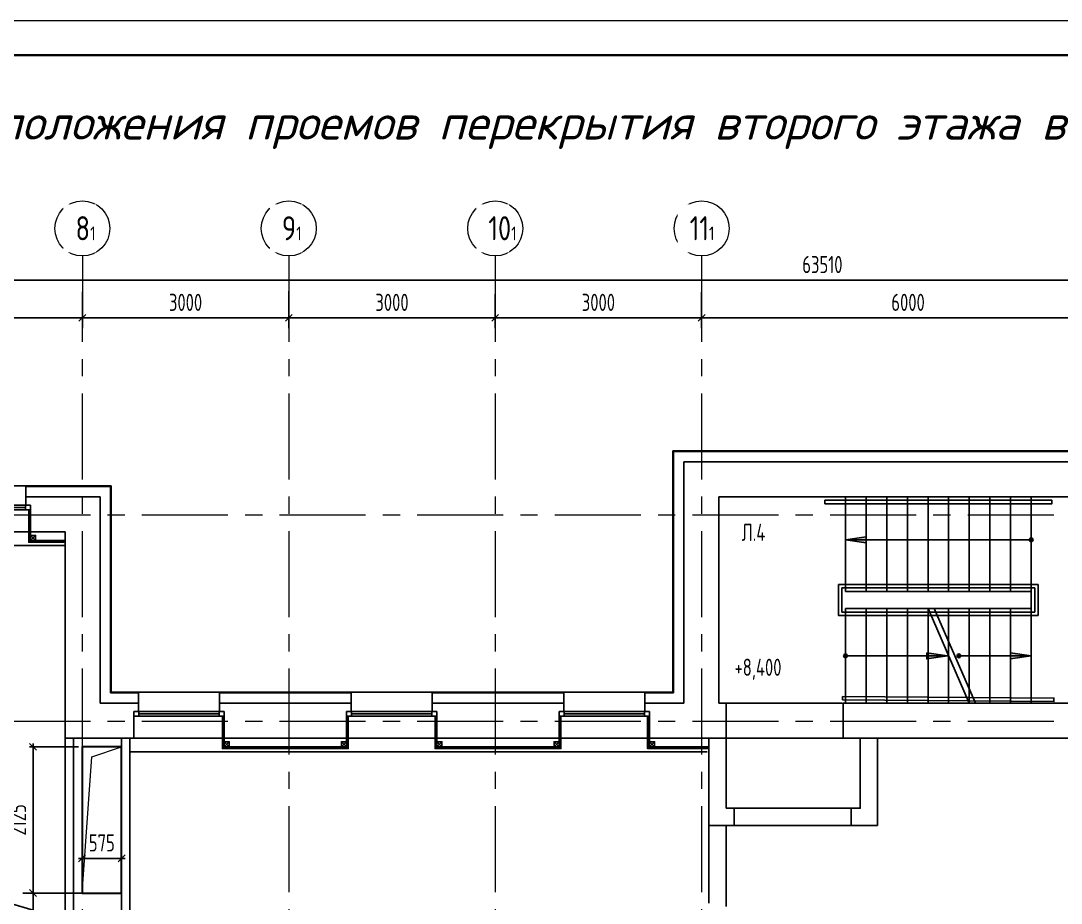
# Model space of a CAD drawing. Header units: millimetres. Extents: x 0 to 8967983, y -224399 to 13801.
# Drawn here: x 64121 to 79241, y 471 to 13301 of the extents above; entities that cross this region are included whole.
import ezdxf
from ezdxf import colors
from ezdxf.entities.mleader import LeaderData, LeaderLine
from ezdxf.math import Vec2, Vec3

# ---------------------------------------------------------------- set-up
doc = ezdxf.new("R2010")
doc.units = ezdxf.units.MM
doc.header["$LTSCALE"] = 10
doc.linetypes.add('CENTER', pattern=[2, 1.25, -0.25, 0.25, -0.25])
for name, color, linetype, lineweight in [('013', 7, 'Continuous', 13), ('АР_Оси', 142, 'Continuous', 9), ('АР_Оси размеры', 142, 'Continuous', 9)]:
    doc.layers.add(name, color=color, linetype=linetype, lineweight=lineweight)
for name, color, linetype in [('АР_новое окно', 160, 'Continuous'), ('Архитектура', 251, 'Continuous'), ('М_проемы ОВ нч', 210, 'Continuous')]:
    doc.layers.add(name, color=color, linetype=linetype)
doc.layers.get('0').off()
doc.layers.get('0').freeze()
doc.styles.add('10', font='isocpeui.ttf', dxfattribs={"height": 25})
doc.styles.add('GOST', font='isocpeur.TTF')
doc.styles.add('ISOCPEUR', font='isocpeur.TTF', dxfattribs={"width": 0.7})
doc.styles.add('ГОСТ 2.304', font='isocpeur.TTF', dxfattribs={"width": 0.7})
doc.dimstyles.new('СПДС', dxfattribs={"dimscale": 100, "dimtxt": 2.5, "dimasz": 1, "dimexe": 1.5, "dimexo": 0, "dimgap": 1, "dimtad": 1, "dimdec": 0, "dimrnd": 5, "dimtxsty": 'ГОСТ 2.304', "dimblk": 'OBLIQUE', "dimcen": 2.5, "dimdle": 1, "dimadec": 0, "dimazin": 2, "dimtfac": 0.75, "dimtdec": 0, "dimtmove": 1, "dimatfit": 3, "dimfxl": 1, "dimtolj": 1, "dimarcsym": 1})

# ---------------------------------------------------------------- blocks, each defined once
blk = doc.blocks.new('*U234')
h = blk.add_hatch(color=256)
h.dxf.hatch_style = 1
edge = h.paths.add_edge_path()
edge.add_arc((0, 0), 27.6, 359.64, 719.64)
h = blk.add_hatch(color=256)
h.dxf.hatch_style = 1
h.paths.add_polyline_path([(1182, -44), (1182, 44), (1482, 0)])
blk.add_line((1482, 0), (0, 0))
blk.add_lwpolyline([(1182, 44), (1182, -44), (1482, 0), (1182, 44)])
blk.add_circle((0, 0), 27.6)
blk = doc.blocks.new('*U113')
at = {"layer": 'АР_новое окно', "lineweight": 20}
for p, q in [((0, 1310), (-70, 1310)), ((0, 0), (-70, 0))]:
    blk.add_line(p, q, dxfattribs=at)
at = {"layer": 'АР_новое окно'}
for p, q in [((-70, 1310), (-70, 0)), ((-70, 0), (-70, 1310)), ((0, 1240), (-70, 1240)), ((-35, 1240), (-35, 70)), ((0, 1310), (0, 0)), ((0, 70), (-70, 70))]:
    blk.add_line(p, q, dxfattribs=at)
blk = doc.blocks.new('_Oblique')
at = {"color": 0, "linetype": 'ByBlock', "lineweight": -2}
blk.add_line((-0.5, -0.5), (0.5, 0.5), dxfattribs=at)
blk = doc.blocks.new('*D357')
at = {"layer": 'Defpoints', "color": 0, "ltscale": 100, "transparency": 16777216}
for p in [(62015, 9364), (65015, 9359), (65015, 8982)]:
    blk.add_point(p, dxfattribs=at)
at = {"layer": 'АР_Оси размеры', "color": 0, "lineweight": -2, "ltscale": 100, "transparency": 16777216}
for p, q in [((62015, 9364), (62015, 8832)), ((65015, 9359), (65015, 8832)), ((61915, 8982), (65115, 8982))]:
    blk.add_line(p, q, dxfattribs=at)
at = {"layer": 'АР_Оси размеры', "color": 0, "lineweight": -2, "ltscale": 100, "transparency": 16777216, "xscale": 100, "yscale": 100, "zscale": 100, "rotation": 180}
blk.add_blockref('_Oblique', (62015, 8982), dxfattribs=at)
at = {"layer": 'АР_Оси размеры', "color": 0, "lineweight": -2, "ltscale": 100, "transparency": 16777216, "xscale": 100, "yscale": 100, "zscale": 100}
blk.add_blockref('_Oblique', (65015, 8982), dxfattribs=at)
at = {"layer": 'АР_Оси размеры', "color": 0, "ltscale": 100, "transparency": 16777216, "insert": (63515, 9207), "char_height": 250, "attachment_point": 5, "style": 'ГОСТ 2.304'}
blk.add_mtext('\\A1;3000', dxfattribs=at)
blk = doc.blocks.new('*D358')
at = {"layer": 'Defpoints', "color": 0, "ltscale": 100, "transparency": 16777216}
for p in [(65015, 9359), (68015, 9370), (68015, 8982)]:
    blk.add_point(p, dxfattribs=at)
at = {"layer": 'АР_Оси размеры', "color": 0, "lineweight": -2, "ltscale": 100, "transparency": 16777216}
for p, q in [((65015, 9359), (65015, 8832)), ((68015, 9370), (68015, 8832)), ((64915, 8982), (68115, 8982))]:
    blk.add_line(p, q, dxfattribs=at)
at = {"layer": 'АР_Оси размеры', "color": 0, "lineweight": -2, "ltscale": 100, "transparency": 16777216, "xscale": 100, "yscale": 100, "zscale": 100, "rotation": 180}
blk.add_blockref('_Oblique', (65015, 8982), dxfattribs=at)
at = {"layer": 'АР_Оси размеры', "color": 0, "lineweight": -2, "ltscale": 100, "transparency": 16777216, "xscale": 100, "yscale": 100, "zscale": 100}
blk.add_blockref('_Oblique', (68015, 8982), dxfattribs=at)
at = {"layer": 'АР_Оси размеры', "color": 0, "ltscale": 100, "transparency": 16777216, "insert": (66515, 9207), "char_height": 250, "attachment_point": 5, "style": 'ГОСТ 2.304'}
blk.add_mtext('\\A1;3000', dxfattribs=at)
blk = doc.blocks.new('*D359')
at = {"layer": 'Defpoints', "color": 0, "ltscale": 100, "transparency": 16777216}
for p in [(68015, 9370), (71015, 9324), (71015, 8982)]:
    blk.add_point(p, dxfattribs=at)
at = {"layer": 'АР_Оси размеры', "color": 0, "lineweight": -2, "ltscale": 100, "transparency": 16777216}
for p, q in [((68015, 9370), (68015, 8832)), ((71015, 9324), (71015, 8832)), ((67915, 8982), (71115, 8982))]:
    blk.add_line(p, q, dxfattribs=at)
at = {"layer": 'АР_Оси размеры', "color": 0, "lineweight": -2, "ltscale": 100, "transparency": 16777216, "xscale": 100, "yscale": 100, "zscale": 100, "rotation": 180}
blk.add_blockref('_Oblique', (68015, 8982), dxfattribs=at)
at = {"layer": 'АР_Оси размеры', "color": 0, "lineweight": -2, "ltscale": 100, "transparency": 16777216, "xscale": 100, "yscale": 100, "zscale": 100}
blk.add_blockref('_Oblique', (71015, 8982), dxfattribs=at)
at = {"layer": 'АР_Оси размеры', "color": 0, "ltscale": 100, "transparency": 16777216, "insert": (69515, 9207), "char_height": 250, "attachment_point": 5, "style": 'ГОСТ 2.304'}
blk.add_mtext('\\A1;3000', dxfattribs=at)
blk = doc.blocks.new('*D360')
at = {"layer": 'Defpoints', "color": 0, "ltscale": 100, "transparency": 16777216}
for p in [(71015, 9324), (74015, 9324), (74015, 8982)]:
    blk.add_point(p, dxfattribs=at)
at = {"layer": 'АР_Оси размеры', "color": 0, "lineweight": -2, "ltscale": 100, "transparency": 16777216}
for p, q in [((71015, 9324), (71015, 8832)), ((74015, 9324), (74015, 8832)), ((70915, 8982), (74115, 8982))]:
    blk.add_line(p, q, dxfattribs=at)
at = {"layer": 'АР_Оси размеры', "color": 0, "lineweight": -2, "ltscale": 100, "transparency": 16777216, "xscale": 100, "yscale": 100, "zscale": 100, "rotation": 180}
blk.add_blockref('_Oblique', (71015, 8982), dxfattribs=at)
at = {"layer": 'АР_Оси размеры', "color": 0, "lineweight": -2, "ltscale": 100, "transparency": 16777216, "xscale": 100, "yscale": 100, "zscale": 100}
blk.add_blockref('_Oblique', (74015, 8982), dxfattribs=at)
at = {"layer": 'АР_Оси размеры', "color": 0, "ltscale": 100, "transparency": 16777216, "insert": (72515, 9207), "char_height": 250, "attachment_point": 5, "style": 'ГОСТ 2.304'}
blk.add_mtext('\\A1;3000', dxfattribs=at)
blk = doc.blocks.new('*D361')
at = {"layer": 'Defpoints', "color": 0, "ltscale": 100, "transparency": 16777216}
for p in [(80015, 9475), (74015, 9355), (80015, 8982)]:
    blk.add_point(p, dxfattribs=at)
at = {"layer": 'АР_Оси размеры', "color": 0, "lineweight": -2, "ltscale": 100, "transparency": 16777216}
for p, q in [((80015, 9475), (80015, 8832)), ((74015, 9355), (74015, 8832)), ((73915, 8982), (80115, 8982))]:
    blk.add_line(p, q, dxfattribs=at)
at = {"layer": 'АР_Оси размеры', "color": 0, "lineweight": -2, "ltscale": 100, "transparency": 16777216, "xscale": 100, "yscale": 100, "zscale": 100, "rotation": 180}
blk.add_blockref('_Oblique', (74015, 8982), dxfattribs=at)
at = {"layer": 'АР_Оси размеры', "color": 0, "lineweight": -2, "ltscale": 100, "transparency": 16777216, "xscale": 100, "yscale": 100, "zscale": 100}
blk.add_blockref('_Oblique', (80015, 8982), dxfattribs=at)
at = {"layer": 'АР_Оси размеры', "color": 0, "ltscale": 100, "transparency": 16777216, "insert": (77015, 9207), "char_height": 250, "attachment_point": 5, "style": 'ГОСТ 2.304'}
blk.add_mtext('\\A1;6000', dxfattribs=at)
blk = doc.blocks.new('*D367')
at = {"layer": 'Defpoints', "color": 0, "ltscale": 100, "transparency": 16777216}
for p in [(44015, 9532), (107525, 9532), (107525, 9532)]:
    blk.add_point(p, dxfattribs=at)
at = {"layer": 'АР_Оси размеры', "color": 0, "lineweight": -2, "ltscale": 100, "transparency": 16777216}
for p, q in [((44015, 9532), (44015, 9682)), ((107525, 9532), (107525, 9682)), ((43915, 9532), (107625, 9532))]:
    blk.add_line(p, q, dxfattribs=at)
at = {"layer": 'АР_Оси размеры', "color": 0, "lineweight": -2, "ltscale": 100, "transparency": 16777216, "xscale": 100, "yscale": 100, "zscale": 100, "rotation": 180}
blk.add_blockref('_Oblique', (44015, 9532), dxfattribs=at)
at = {"layer": 'АР_Оси размеры', "color": 0, "lineweight": -2, "ltscale": 100, "transparency": 16777216, "xscale": 100, "yscale": 100, "zscale": 100}
blk.add_blockref('_Oblique', (107525, 9532), dxfattribs=at)
at = {"layer": 'АР_Оси размеры', "color": 0, "ltscale": 100, "transparency": 16777216, "insert": (75770, 9757), "char_height": 250, "attachment_point": 5, "style": 'ГОСТ 2.304'}
blk.add_mtext('\\A1;63510', dxfattribs=at)
blk = doc.blocks.new('_DOTSMALL')
at = {"color": 0, "linetype": 'ByBlock', "const_width": 0.5}
blk.add_lwpolyline([(-0.0625, 0, 1), (0.0625, 0, 1)], format="xyb", close=True, dxfattribs=at)
blk = doc.blocks.new('A$Ce02d65bd')
at = {"ltscale": 100}
for points in [[(0, 0), (0, 75), (75, 75), (75, 0), (0, 0)], [(0, 0), (75, 75)], [(0, 75), (75, 0)]]:
    blk.add_lwpolyline(points, dxfattribs=at)
blk = doc.blocks.new('*U41')
h = blk.add_hatch(color=256)
h.dxf.hatch_style = 1
edge = h.paths.add_edge_path()
edge.add_arc((0, 0), 27.6, 359.64, 719.64)
h = blk.add_hatch(color=256)
h.dxf.hatch_style = 1
h.paths.add_polyline_path([(2400, -44), (2400, 44), (2700, 0)])
blk.add_line((2700, 0), (0, 0))
blk.add_lwpolyline([(2400, 44), (2400, -44), (2700, 0), (2400, 44)])
blk.add_circle((0, 0), 27.6)
blk = doc.blocks.new('*U233')
h = blk.add_hatch(color=256)
h.dxf.hatch_style = 1
edge = h.paths.add_edge_path()
edge.add_arc((0, 0), 27.6, 359.64, 719.64)
h = blk.add_hatch(color=256)
h.dxf.hatch_style = 1
h.paths.add_polyline_path([(750, -44), (750, 44), (1050, 0)])
blk.add_line((1050, 0), (0, 0))
blk.add_lwpolyline([(750, 44), (750, -44), (1050, 0), (750, 44)])
blk.add_circle((0, 0), 27.6)
blk = doc.blocks.new('*D254')
at = {"layer": '013', "color": 0, "linetype": 'ByBlock', "lineweight": -2, "transparency": 16777216}
for p, q in [((64959, 2744), (64248, 2744)), ((64298, 569), (64298, 2794)), ((64961, 619), (64248, 619))]:
    blk.add_line(p, q, dxfattribs=at)
at = {"layer": 'Defpoints', "color": 0, "linetype": 'ByBlock', "transparency": 16777216}
for p in [(64298, 2744), (65009, 2744), (65011, 619)]:
    blk.add_point(p, dxfattribs=at)
at = {"layer": '013', "color": 0, "linetype": 'ByBlock', "lineweight": -2, "transparency": 16777216, "xscale": 100, "yscale": 100, "zscale": 100}
for p, rotation in [((64298, 2744), 90), ((64298, 619), 270)]:
    blk.add_blockref('_Oblique', p, dxfattribs=dict(at, rotation=rotation))
at = {"layer": '013', "color": 0, "linetype": 'ByBlock', "transparency": 16777216, "insert": (64073, 1682), "char_height": 250, "attachment_point": 5, "rotation": 90, "style": 'ГОСТ 2.304'}
blk.add_mtext('\\A1;2125', dxfattribs=at)
blk = doc.blocks.new('*D255')
at = {"layer": '013', "color": 0, "linetype": 'ByBlock', "lineweight": -2, "transparency": 16777216}
for p, q in [((64961, 1123), (65635, 1123)), ((65011, 669), (65011, 1173)), ((65585, 669), (65585, 1173))]:
    blk.add_line(p, q, dxfattribs=at)
at = {"layer": 'Defpoints', "color": 0, "linetype": 'ByBlock', "transparency": 16777216}
for p in [(65585, 1123), (65011, 619), (65585, 619)]:
    blk.add_point(p, dxfattribs=at)
at = {"layer": '013', "color": 0, "linetype": 'ByBlock', "lineweight": -2, "transparency": 16777216, "xscale": 100, "yscale": 100, "zscale": 100, "rotation": 180}
blk.add_blockref('_Oblique', (65011, 1123), dxfattribs=at)
at = {"layer": '013', "color": 0, "linetype": 'ByBlock', "lineweight": -2, "transparency": 16777216, "xscale": 100, "yscale": 100, "zscale": 100}
blk.add_blockref('_Oblique', (65585, 1123), dxfattribs=at)
at = {"layer": '013', "color": 0, "linetype": 'ByBlock', "transparency": 16777216, "insert": (65298, 1348), "char_height": 250, "attachment_point": 5, "style": 'ГОСТ 2.304'}
blk.add_mtext('\\A1;575', dxfattribs=at)
blk = doc.blocks.new('*D527')
at = {"layer": '013', "color": 0, "linetype": 'ByBlock', "lineweight": -2, "transparency": 16777216}
for p, q in [((63873, 497), (63873, 1029)), ((65011, 619), (64148, 619)), ((64298, 719), (64298, 19)), ((64298, 369), (63873, 497)), ((64765, 119), (64148, 119))]:
    blk.add_line(p, q, dxfattribs=at)
at = {"layer": 'Defpoints', "color": 0, "linetype": 'ByBlock', "transparency": 16777216}
for p in [(65011, 619), (64298, 119), (64765, 119)]:
    blk.add_point(p, dxfattribs=at)
at = {"layer": '013', "color": 0, "linetype": 'ByBlock', "lineweight": -2, "transparency": 16777216, "xscale": 100, "yscale": 100, "zscale": 100}
for p, rotation in [((64298, 619), 90), ((64298, 119), 270)]:
    blk.add_blockref('_Oblique', p, dxfattribs=dict(at, rotation=rotation))
at = {"layer": '013', "color": 0, "linetype": 'ByBlock', "transparency": 16777216, "insert": (63648, 763), "char_height": 250, "attachment_point": 5, "rotation": 90, "style": 'ГОСТ 2.304'}
blk.add_mtext('\\A1;500', dxfattribs=at)
blk = doc.blocks.new('*U536')
at = {"color": 44, "lineweight": 20, "ltscale": 10}
blk.add_line((841, 594), (0, 594), dxfattribs=at)
at = {"color": 137, "lineweight": 35, "ltscale": 10}
blk.add_line((836, 589), (20, 589), dxfattribs=at)
at = {"color": 44, "lineweight": 13, "style": 'GOST', "oblique": 10, "width": 0.8}
for tag in ['ФОРМАТВЕРТ', 'ФОРМАТГОРИЗ']:
    blk.add_attdef(tag, (789.98, 1.6), '', height=2, dxfattribs=at)

msp = doc.modelspace()

# ---------------------------------------------------------------- linework, layer by layer
at = {"layer": '013', "color": 1, "linetype": 'ByBlock'}
msp.add_lwpolyline([(65010.7, 619.3), (65151, 2599.4), (65585.2, 2743.7)], dxfattribs=at)
at = {"layer": 'АР_Оси', "linetype": 'CENTER', "ltscale": 100}
for p, q in [((65015.2, 9881.9), (64987.8, -45850.4)), ((68015.2, 9881.9), (68015.2, -45850.4)), ((71015.2, 9881.9), (71015.2, -45850.4)), ((74015.2, 9881.9), (74015.2, -45850.4)), ((37881.5, 6119.5), (110966.7, 6119.5)), ((37881.5, 3119.5), (110966.7, 3119.5))]:
    msp.add_line(p, q, dxfattribs=at)
at = {"layer": 'АР_Оси', "ltscale": 0.5}
for centre in [(65015.2, 10281.9), (68015.2, 10281.9), (71015.2, 10281.9), (74015.2, 10281.9)]:
    msp.add_circle(centre, 400, dxfattribs=at)
at = {"layer": 'Архитектура', "lineweight": 25, "transparency": 33554684}
for p, q in [((73595.2, 7049.5), (73595.2, 3539.5)), ((73605.2, 7039.5), (73605.2, 3529.5)), ((73755.2, 6889.5), (79505.2, 6889.5)), ((73755.2, 6889.5), (73755.2, 3379.5)), ((55595.2, 6539.5), (65435.2, 6539.5)), ((64195.2, 6529.5), (65425.2, 6529.5)), ((65425.2, 6529.5), (65425.2, 3529.5)), ((65435.2, 6539.5), (65435.2, 3539.5)), ((64195.2, 6379.5), (65275.2, 6379.5)), ((64195.2, 6260.6), (64195.2, 6379.5)), ((65275.2, 6379.5), (65275.2, 3379.5)), ((74265.2, 6379.5), (79440.2, 6379.5)), ((74265.2, 6379.5), (74265.2, 3379.5)), ((76105.2, 5004.5), (76105.2, 6379.5)), ((76405.2, 5004.5), (76405.2, 6379.5)), ((76705.2, 5004.5), (76705.2, 6379.5)), ((77005.2, 5004.5), (77005.2, 6379.5)), ((77305.2, 5004.5), (77305.2, 6379.5)), ((77605.2, 5004.5), (77605.2, 6379.5)), ((77905.2, 5004.5), (77905.2, 6379.5)), ((78205.2, 5004.5), (78205.2, 6379.5)), ((78505.2, 5004.5), (78505.2, 6379.5)), ((78805.2, 5129.5), (78805.2, 6379.5)), ((62950.2, 6260.6), (64260.2, 6260.6)), ((64195.2, 6260.6), (64260.2, 6260.6)), ((64260.2, 6260.6), (64260.2, 5869.5)), ((62950.2, 5869.5), (64260.2, 5869.5)), ((64260.2, 5869.5), (64765.2, 5869.5)), ((64765.2, 5869.5), (64765.2, 2869.5)), ((56265.2, 5669.5), (64765.2, 5669.5)), ((76105.2, 5004.5), (78805.2, 5004.5)), ((78805.2, 4629.5), (78805.2, 5129.5)), ((76105.2, 4629.5), (76105.2, 4754.5)), ((76405.2, 3379.5), (76405.2, 4754.5)), ((76705.2, 3379.5), (76705.2, 4754.5)), ((77005.2, 3379.5), (77005.2, 4754.5)), ((77305.2, 3379.5), (77305.2, 4754.5)), ((77305.2, 4754.5), (77905.2, 3379.5)), ((77394, 4754.5), (77994, 3379.5)), ((77605.2, 3379.5), (77605.2, 4754.5)), ((77905.2, 3379.5), (77905.2, 4754.5)), ((78205.2, 3379.5), (78205.2, 4754.5)), ((78505.2, 3379.5), (78505.2, 4754.5)), ((78805.2, 3379.5), (78805.2, 4629.5)), ((65425.2, 3529.5), (65830.2, 3529.5)), ((65435.2, 3539.5), (73595.2, 3539.5)), ((67010.2, 3529.5), (68920.2, 3529.5)), ((70100.2, 3529.5), (72010.2, 3529.5)), ((73190.2, 3529.5), (73605.2, 3529.5)), ((65275.2, 3379.5), (65830.2, 3379.5)), ((65830.2, 3260.6), (65830.2, 3379.5)), ((67010.2, 3379.5), (68920.2, 3379.5)), ((67010.2, 3260.6), (67010.2, 3379.5)), ((68920.2, 3260.6), (68920.2, 3379.5)), ((70100.2, 3379.5), (72010.2, 3379.5)), ((70100.2, 3260.6), (70100.2, 3379.5)), ((72010.2, 3260.6), (72010.2, 3379.5)), ((73190.2, 3379.5), (73755.2, 3379.5)), ((73190.2, 3260.6), (73190.2, 3379.5)), ((74265.2, 3379.5), (74370.2, 3379.5)), ((74370.2, 3379.5), (74370.2, 2869.5)), ((74370.2, 3379.5), (76064.6, 3379.5)), ((76070.2, 3379.5), (81265.2, 3379.5)), ((76070.2, 3379.5), (76070.2, 2869.5)), ((65765.2, 3260.6), (65765.2, 2869.5)), ((65765.2, 3260.6), (65830.2, 3260.6)), ((65765.2, 3260.6), (67075.2, 3260.6)), ((67010.2, 3260.6), (67075.2, 3260.6)), ((67075.2, 3260.6), (67075.2, 2869.5)), ((68855.2, 3260.6), (68855.2, 2869.5)), ((68855.2, 3260.6), (68920.2, 3260.6)), ((68855.2, 3260.6), (70165.2, 3260.6)), ((70100.2, 3260.6), (70165.2, 3260.6)), ((70165.2, 3260.6), (70165.2, 2869.5)), ((71945.2, 3260.6), (71945.2, 2869.5)), ((71945.2, 3260.6), (72010.2, 3260.6)), ((71945.2, 3260.6), (73255.2, 3260.6)), ((73190.2, 3260.6), (73255.2, 3260.6)), ((73255.2, 3260.6), (73255.2, 2869.5)), ((64765.2, 2869.5), (65765.2, 2869.5)), ((64885.2, 2869.5), (64885.2, 71.1)), ((65765.2, 2869.5), (67075.2, 2869.5)), ((67075.2, 2869.5), (68855.2, 2869.5)), ((68855.2, 2869.5), (70165.2, 2869.5)), ((70165.2, 2869.5), (71945.2, 2869.5)), ((71945.2, 2869.5), (73255.2, 2869.5)), ((73255.2, 2869.5), (74370.2, 2869.5)), ((76070.2, 2869.5), (82495.2, 2869.5)), ((76570.2, 2869.5), (76570.2, 1601)), ((65705.2, 2669.5), (74095.2, 2669.5)), ((74120.2, 1601), (74118.5, 471)), ((74490.2, 1601), (74370.2, 1601)), ((74370.2, 1601), (74370.2, 422.9)), ((74490.2, 1601), (76190.2, 1601)), ((76570.2, 1601), (76190.2, 1601))]:
    msp.add_line(p, q, dxfattribs=at)
for points in [[(73595.2, 7049.5), (81935.2, 7049.5)], [(73605.2, 7039.5), (79505.2, 7039.5)], [(64195.2, 6379.5), (64195.2, 6539.5)], [(64260.2, 6260.6), (64260.2, 5743.7), (64765.2, 5743.7)], [(64235.2, 6190.6), (64235.2, 5718.7), (64765.2, 5718.7)], [(64247.7, 6190.6), (64247.7, 5731.2), (64765.2, 5731.2)], [(76105.2, 5104.1), (76004.9, 5104.1), (76004.8, 4653.3), (76105.1, 4653.3)], [(76105.2, 5054.7), (76054.9, 5054.7), (76054.9, 4704.7), (76109.6, 4704.7)], [(78805.2, 5104.7), (78805.2, 5054.7), (76105.2, 5054.7)], [(76105.2, 5104.1), (78805.2, 5104.1)], [(78805.2, 5104.1), (78905.5, 5104.1), (78905.5, 4655.1), (78805.2, 4655.1)], [(78805.2, 5054.7), (78855.5, 5054.7), (78855.5, 4704.5), (78805.2, 4704.5)], [(78805.2, 4705.1), (78805.2, 4655.1), (76105.2, 4655.1)], [(76105.2, 4704.5), (78805.2, 4704.5)], [(65830.2, 3379.5), (65830.2, 3539.5)], [(67010.2, 3379.5), (67010.2, 3539.5)], [(68920.2, 3379.5), (68920.2, 3539.5)], [(70100.2, 3379.5), (70100.2, 3539.5)], [(72010.2, 3379.5), (72010.2, 3539.5)], [(73190.2, 3379.5), (73190.2, 3539.5)], [(67050.2, 3190.6), (67050.2, 2718.7), (68880.2, 2718.7), (68880.2, 3190.6)], [(67062.7, 3190.6), (67062.7, 2731.2), (68867.7, 2731.2), (68867.7, 3190.6)], [(67075.2, 3260.6), (67075.2, 2743.7), (68855.2, 2743.7), (68855.2, 3121.6)], [(70140.2, 3190.6), (70140.2, 2718.7), (71970.2, 2718.7), (71970.2, 3190.6)], [(70152.7, 3190.6), (70152.7, 2731.2), (71957.7, 2731.2), (71957.7, 3190.6)], [(70165.2, 3260.6), (70165.2, 2743.7), (71945.2, 2743.7), (71945.2, 3121.6)], [(73230.2, 3190.6), (73230.2, 2718.7), (74120.2, 2718.7)], [(73242.7, 3190.6), (73242.7, 2731.2), (74120.2, 2731.2)], [(73255.2, 3260.6), (73255.2, 2743.7), (74120.2, 2743.7)], [(64765.2, -1090.9), (64765.2, 2869.5)], [(64885.2, 71.1), (65585.2, 71.1), (65585.2, 2869.5)], [(65705.2, 2869.5), (65705.2, -48.9), (64885.2, -48.9), (64885.2, -1090.9)], [(74120.2, 1601), (74120.2, 2869.5)], [(74370.2, 2869.5), (74370.2, 1851)], [(76320.2, 2869.5), (76320.2, 1851)], [(74490.2, 1851), (74370.2, 1851)], [(74490.2, 1851), (74490.2, 1601)], [(76320.2, 1851), (76190.2, 1851)], [(76190.2, 1851), (76190.2, 1601)], [(74370.2, 1601), (74120.2, 1601)]]:
    msp.add_lwpolyline(points, dxfattribs=at)
for points in [[(75806.5, 6279.5), (79105.2, 6279.5), (79105.2, 6328.8), (75806.5, 6328.8)], [(76105.2, 4754.5), (78805.2, 4754.5), (78805.2, 3379.5), (76105.2, 3379.5)], [(76064.6, 3477.4), (79135.9, 3452.7), (79135.9, 3403.4), (76064.6, 3428.1)], [(74370.2, 1851), (76320.2, 1851), (76320.2, 2869.5), (74370.2, 2869.5)]]:
    msp.add_lwpolyline(points, close=True, dxfattribs=at)
at = {"layer": 'М_проемы ОВ нч', "color": 1, "linetype": 'ByBlock', "lineweight": 30}
msp.add_lwpolyline([(65585.2, 2743.7), (65010.7, 2743.7), (65010.7, 619.3), (65585.2, 619.3)], close=True, dxfattribs=at)

# ---------------------------------------------------------------- block references
at = {"layer": 'Архитектура', "lineweight": 25, "transparency": 33554684, "xscale": -1, "rotation": 90}
for p in [(64260.2, 6190.6), (67075.2, 3190.6), (70165.2, 3190.6), (73255.2, 3190.6)]:
    msp.add_blockref('*U113', p, dxfattribs=at)
at = {"layer": 'Архитектура', "lineweight": 25, "transparency": 33554684}
for name, p in [('A$Ce02d65bd', (64260.2, 5743.7)), ('*U234', (76105.2, 4067)), ('*U233', (77754.9, 4067)), ('A$Ce02d65bd', (67075.2, 2743.7)), ('A$Ce02d65bd', (68780.2, 2743.7)), ('A$Ce02d65bd', (70165.2, 2743.7)), ('A$Ce02d65bd', (71870.2, 2743.7)), ('A$Ce02d65bd', (73255.2, 2743.7))]:
    msp.add_blockref(name, p, dxfattribs=at)
at = {"layer": 'Архитектура', "lineweight": 25, "transparency": 33554684, "xscale": -1}
msp.add_blockref('*U41', (78805.2, 5754.5), dxfattribs=at)

# ---------------------------------------------------------------- texts
at = {"layer": '013', "color": 0, "lineweight": 9, "insert": (71600.2, 11755.4), "char_height": 500, "width": 27079.585, "attachment_point": 5, "style": '10'}
msp.add_mtext('\\pxi1.23419;Схема расположения проемов перекрытия второго этажа в/о 1-17/Н-П', dxfattribs=at)

# ---------------------------------------------------------------- dimensions: what is measured, and where the dimension line sits
at = {"layer": '013', "color": 1, "linetype": 'ByBlock'}
dim = msp.add_linear_dim(base=(64298.4, 2743.7), p1=(65010.7, 619.3), p2=(65009.2, 2743.7), angle=90, dimstyle='СПДС', override={"dimexe": 0.5, "dimexo": 0.5, "dimdle": 0.5}, dxfattribs=at)
dim.commit()
dim.dimension.update_dxf_attribs({"geometry": '*D254', "text_midpoint": (64073.4, 1681.5)})
dim = msp.add_linear_dim(base=(65585.2184, 1122.7811), p1=(65010.7337, 619.2826), p2=(65585.2184, 619.2826), dimstyle='СПДС', override={"dimexe": 0.5, "dimexo": 0.5, "dimdle": 0.5}, dxfattribs=at)
dim.commit()
dim.dimension.update_dxf_attribs({"geometry": '*D255', "text_midpoint": (65297.976, 1347.7811)})
dim = msp.add_linear_dim(base=(64298.4, 119.5), p1=(65010.7, 619.1), p2=(64765.2, 119.5), angle=90, dimstyle='СПДС', dxfattribs=at)
dim.commit()
dim.dimension.update_dxf_attribs({"geometry": '*D527', "text_midpoint": (63648.4, 596.8)})
at = {"layer": 'АР_Оси размеры', "ltscale": 100}
for base, p1, p2, picture, middle in [((80015.2, 8982.3), (74015.2, 9355.1), (80015.2, 9474.6), '*D361', (77015.2, 9207.3)), ((65015.2, 8982.3), (62015.2, 9364.3), (65015.2, 9358.6), '*D357', (63515.2, 9207.3)), ((68015.2, 8982.3), (65015.2, 9358.6), (68015.2, 9370.1), '*D358', (66515.2, 9207.3)), ((71015.2, 8982.3), (68015.2, 9370.1), (71015.2, 9323.9), '*D359', (69515.2, 9207.3)), ((74015.2, 8982.3), (71015.2, 9323.9), (74015.2, 9324), '*D360', (72515.2, 9207.3))]:
    dim = msp.add_linear_dim(base=base, p1=p1, p2=p2, dimstyle='СПДС', dxfattribs=at)
    dim.commit()
    dim.dimension.update_dxf_attribs({"geometry": picture, "text_midpoint": middle})

# ---------------------------------------------------------------- leaders
at = {"layer": 'Архитектура', "lineweight": 25, "transparency": 33554684}
ml = msp.add_multileader_mtext('Standard', dxfattribs=at)
ml.set_content('Л.4', color=256, style='ISOCPEUR')
ml.set_leader_properties(color=256, linetype='Continuous', lineweight=-1)
ml.set_arrow_properties(name='DOTSMALL')
ml.build(insert=Vec2(0, 0))
ml.multileader.update_dxf_attribs({"has_text_frame": 1, "text_left_attachment_type": 4, "text_right_attachment_type": 4, "dogleg_length": 100, "arrow_head_size": 180})
ctx = ml.context
ctx.base_point, ctx.char_height, ctx.arrow_head_size, ctx.landing_gap_size, ctx.plane_origin = Vec3(74548.3, 5654.9), 250, 180, 50, Vec3(102668.8, -6502.7)
ctx.left_attachment, ctx.right_attachment = 4, 4
notes = []
notes.append((ctx, [(0, (0, 0, 0), (0, 0), (1, 0), 1, [])]))
ctx.mtext.insert, ctx.mtext.width, ctx.mtext.line_spacing_style, ctx.mtext.flow_direction = Vec3(74598.3, 5988.3), 852.697, 2, 5
ml = msp.add_multileader_mtext('Standard', dxfattribs=at)
ml.set_content('+7,050', color=256, style='ISOCPEUR')
ml.set_leader_properties(color=256, linetype='Continuous', lineweight=-1)
ml.set_arrow_properties(name='DOTSMALL')
ml.build(insert=Vec2(0, 0))
ml.multileader.update_dxf_attribs({"has_text_frame": 1, "text_left_attachment_type": 4, "text_right_attachment_type": 4, "dogleg_length": 100, "arrow_head_size": 180})
ctx = ml.context
ctx.base_point, ctx.char_height, ctx.arrow_head_size, ctx.landing_gap_size, ctx.plane_origin = Vec3(80204.3, 4253.8), 250, 180, 50, Vec3(80122.9, 2986.2)
ctx.left_attachment, ctx.right_attachment = 4, 4
notes.append((ctx, [(0, (0, 0, 0), (0, 0), (1, 0), 1, [])]))
ctx.mtext.insert, ctx.mtext.width, ctx.mtext.line_spacing_style, ctx.mtext.flow_direction = Vec3(80254.3, 4587.1), 852.697, 2, 5
ml = msp.add_multileader_mtext('Standard', dxfattribs=at)
ml.set_content('+8,400', color=256, style='ISOCPEUR')
ml.set_leader_properties(color=256, linetype='Continuous', lineweight=-1)
ml.set_arrow_properties(name='DOTSMALL')
ml.build(insert=Vec2(0, 0))
ml.multileader.update_dxf_attribs({"has_text_frame": 1, "text_left_attachment_type": 4, "text_right_attachment_type": 4, "dogleg_length": 100, "arrow_head_size": 180})
ctx = ml.context
ctx.base_point, ctx.char_height, ctx.arrow_head_size, ctx.landing_gap_size, ctx.plane_origin = Vec3(74443, 3692.8), 250, 180, 50, Vec3(74986.3, 4495.7)
ctx.left_attachment, ctx.right_attachment = 4, 4
notes.append((ctx, [(0, (0, 0, 0), (0, 0), (1, 0), 1, [])]))
ctx.mtext.insert, ctx.mtext.width, ctx.mtext.line_spacing_style, ctx.mtext.flow_direction = Vec3(74493, 4026.1), 852.697, 2, 5
ml = msp.add_multileader_mtext('Standard', dxfattribs=at)
ml.set_content('+6,300', color=256, style='ISOCPEUR')
ml.set_leader_properties(color=256, linetype='Continuous', lineweight=-1)
ml.set_arrow_properties(name='DOTSMALL')
ml.build(insert=Vec2(0, 0))
ml.multileader.update_dxf_attribs({"has_text_frame": 1, "text_left_attachment_type": 4, "text_right_attachment_type": 4, "dogleg_length": 100, "arrow_head_size": 180})
ctx = ml.context
ctx.base_point, ctx.char_height, ctx.arrow_head_size, ctx.landing_gap_size, ctx.plane_origin = Vec3(106373.4, 2136.6), 250, 180, 50, Vec3(114717.3, -104.3)
ctx.left_attachment, ctx.right_attachment = 4, 4
notes.append((ctx, [(0, (0, 0, 0), (0, 0), (1, 0), 1, [])]))
ctx.mtext.insert, ctx.mtext.width, ctx.mtext.line_spacing_style, ctx.mtext.flow_direction = Vec3(106423.4, 2469.9), 852.697, 2, 5
ml = msp.add_multileader_mtext('Standard', dxfattribs=at)
ml.set_content('Л.5', color=256, style='ISOCPEUR')
ml.set_leader_properties(color=256, linetype='Continuous', lineweight=-1)
ml.set_arrow_properties(name='DOTSMALL')
ml.build(insert=Vec2(0, 0))
ml.multileader.update_dxf_attribs({"has_text_frame": 1, "text_left_attachment_type": 4, "text_right_attachment_type": 4, "dogleg_length": 100, "arrow_head_size": 180})
ctx = ml.context
ctx.base_point, ctx.char_height, ctx.arrow_head_size, ctx.landing_gap_size, ctx.plane_origin = Vec3(104471.1, 1524.2), 250, 180, 50, Vec3(130254, -12196.4)
ctx.left_attachment, ctx.right_attachment = 4, 4
notes.append((ctx, [(0, (0, 0, 0), (0, 0), (1, 0), 1, [])]))
ctx.mtext.insert, ctx.mtext.width, ctx.mtext.line_spacing_style, ctx.mtext.flow_direction = Vec3(104521.1, 1857.5), 852.697, 2, 5
for ctx, leaders in notes:
    for number, flags, end, landing, length, lines in leaders:
        leader = LeaderData()
        leader.index, (leader.has_last_leader_line, leader.has_dogleg_vector, leader.attachment_direction) = number, flags
        leader.last_leader_point, leader.dogleg_vector, leader.dogleg_length = Vec3(end), Vec3(landing), length
        for number, points, colour, breaks in lines:
            line = LeaderLine()
            line.index, line.vertices, line.color, line.breaks = number, Vec3.list(points), colors.encode_raw_color(colour), breaks
            leader.lines.append(line)
        ctx.leaders.append(leader)

# ---------------------------------------------------------------- next in the draw order: texts
at = {"layer": 'АР_Оси', "char_height": 350, "width": 123.867, "attachment_point": 1, "line_spacing_factor": 1.149209, "style": 'ГОСТ 2.304', "bg_fill": 2}
for s, insert in [('{\\W0.8;8\\H0.57143x;1}', (64915.4, 10459.7)), ('{\\W0.8;9\\H0.57143x;1}', (67915.4, 10459.7)), ('{\\W0.8;10\\H0.57143x;1}', (70915.4, 10459.7)), ('{\\W0.8;11\\H0.57143x;1}', (73841.1, 10459.7))]:
    msp.add_mtext(s, dxfattribs=dict(at, insert=insert))

# ---------------------------------------------------------------- next in the draw order: block references
at = {"layer": '013', "xscale": 100, "yscale": 100, "zscale": 100}
msp.add_blockref('*U536', (33339.7, -46099.2), dxfattribs=at)

# ---------------------------------------------------------------- next in the draw order: dimensions: what is measured, and where the dimension line sits
at = {"layer": 'АР_Оси размеры', "ltscale": 100}
dim = msp.add_linear_dim(base=(107525.2, 9531.9), p1=(44015.2, 9531.9), p2=(107525.2, 9531.9), dimstyle='СПДС', dxfattribs=at)
dim.commit()
dim.dimension.update_dxf_attribs({"geometry": '*D367', "text_midpoint": (75770.2, 9756.9)})

doc.saveas('drawing.dxf')
